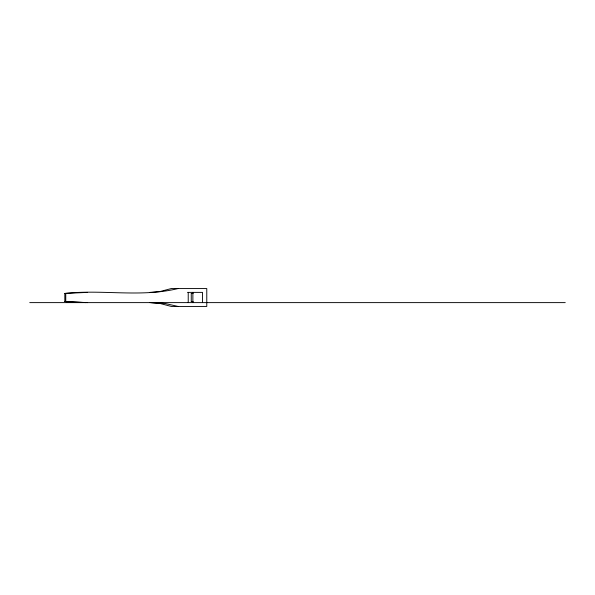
<?xml version="1.0" encoding="UTF-8"?>
<svg xmlns="http://www.w3.org/2000/svg" width="595" height="595" viewBox="0 0 595 595"><rect width="100%" height="100%" fill="white"/><g stroke="black" fill="none" stroke-linecap="round" stroke-linejoin="round"><path stroke-width="0.89" d="M192.81 301.873L191.255 301.501L191.255 293.499L192.81 293.127M177.972 288.568C141.037 297.626 102.385 289.259 64.825 293.439L64.825 301.561L85.955 302.617M150.022 292.383L159.973 291.55L171.263 288.568L206.777 288.568L206.777 306.432L171.263 306.432L159.973 303.45L150.022 302.617M64.825 293.439L87.562 292.383M187.611 292.383L202.493 292.383L202.493 302.617M191.255 293.499L193.1 293.499M191.255 301.501L193.1 301.501M64.825 301.561L87.562 302.617M29.75 302.617L565.25 302.617M151.256 302.617L164.956 303.45L177.972 306.432M192.877 292.383L192.877 302.617M188.228 292.383L188.228 302.617M65.755 293.439L65.755 301.561"/></g></svg>
